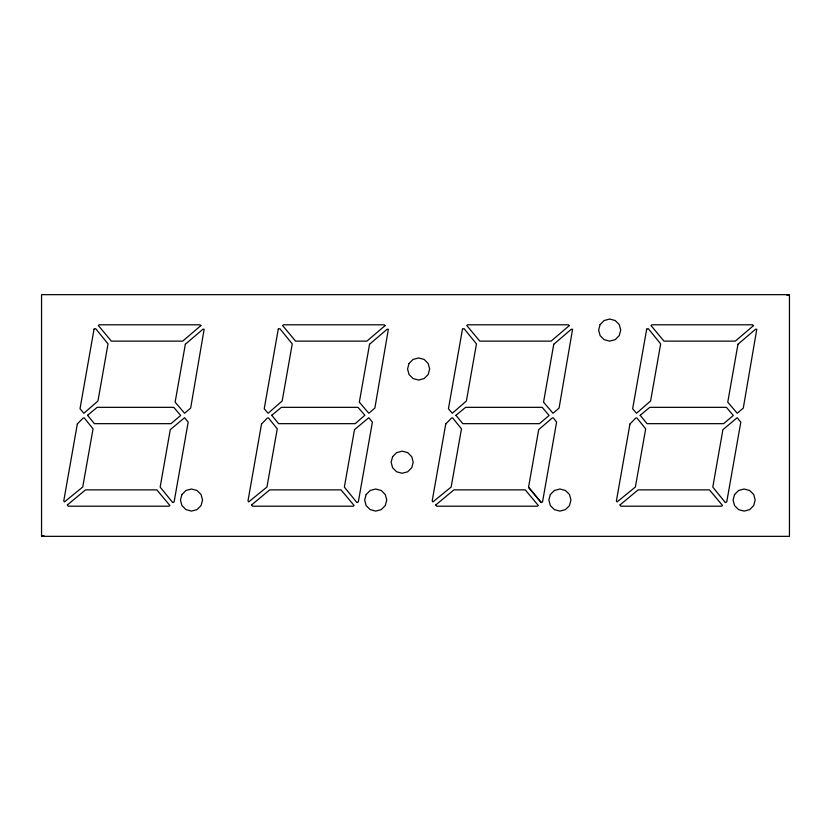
<?xml version="1.0" encoding="UTF-8"?>
<svg xmlns="http://www.w3.org/2000/svg" width="831" height="831" viewBox="0 0 831 831"><rect width="100%" height="100%" fill="white"/><g stroke="black" fill="none" stroke-linecap="round" stroke-linejoin="round"><path stroke-width="1.25" d="M41.55 536.338L789.45 536.338L789.45 294.662L41.55 294.662L41.55 536.338L43.929 535.569M787.071 295.431L789.45 294.662M725.473 502.578L726.751 501.893L740.816 422.127L737.201 417.723L722.918 429.637L712.79 487.091L725.141 502.329M541.261 502.578L542.539 501.893L556.604 422.127L553.332 417.827L552.314 417.931L538.706 429.637L528.578 487.091L541.261 502.578L528.776 487.839M357.05 502.578L358.327 501.893L372.392 422.127L368.777 417.723L354.494 429.637L344.366 487.091L356.717 502.329M172.838 502.578L174.115 501.893L188.18 422.127L184.565 417.723L170.282 429.637L160.154 487.091L172.505 502.319M87.546 415.303L94.391 423.665L170.999 423.665L180.68 415.469L173.783 407.335L97.175 407.335L87.546 415.303M271.758 415.303L278.603 423.665L355.211 423.665L364.882 415.23L357.995 407.335L281.387 407.335L271.758 415.303M455.97 415.303L462.815 423.665L539.423 423.665L549.104 415.469L542.207 407.335L465.599 407.335L455.97 415.303M640.182 415.303L647.027 423.665L723.635 423.665L733.316 415.469L726.419 407.335L649.811 407.335L640.182 415.303M67.373 504.936L68.225 506.204L168.984 506.204L169.877 505.477L156.82 489.875L85.489 489.875L67.373 504.936M200.863 325.617L182.685 341.125L111.354 341.125L98.37 325.523L99.273 324.796L199.949 324.796L200.863 325.617M251.585 504.936L252.437 506.204L353.196 506.204L354.089 505.477L341.032 489.875L269.701 489.875L251.585 504.936M385.075 325.617L366.897 341.125L295.566 341.125L282.582 325.523L283.485 324.796L384.161 324.796L385.075 325.617M435.797 504.936L436.649 506.204L537.408 506.204L538.301 505.477L525.244 489.875L453.913 489.875L435.797 504.936M569.287 325.617L551.109 341.125L479.778 341.125L466.793 325.523L467.697 324.796L568.373 324.796L569.287 325.617M620.009 504.936L620.861 506.204L721.62 506.204L722.513 505.477L709.456 489.875L638.125 489.875L620.009 504.936M753.499 325.617L735.321 341.125L663.99 341.125L651.005 325.523L651.909 324.796L752.585 324.796L753.499 325.617M77.335 423.955L63.769 500.896L64.423 501.934L82.736 487.028L93.051 428.827L84.191 417.868L83.142 418.035L77.335 423.955M94.059 329.097L80.015 408.769L83.879 413.277L97.965 400.989L108.03 343.899L95.669 328.661L94.059 329.097M185.334 344.263L175.123 402.173L184.596 413.267L190.663 408.063L204.146 329.273L202.909 329.232L185.334 344.263M261.547 423.955L247.981 500.896L248.635 501.934L266.948 487.028L277.263 428.827L268.403 417.868L267.353 418.035L261.547 423.955M278.271 329.097L264.227 408.769L268.091 413.277L282.176 400.989L292.242 343.899L279.881 328.661L278.271 329.097M369.546 344.263L359.335 402.173L368.808 413.267L374.874 408.063L388.357 329.273L387.121 329.232L369.546 344.263M445.759 423.955L432.193 500.896L432.847 501.934L451.16 487.028L461.475 428.827L452.615 417.868L451.565 418.035L445.759 423.955M462.483 329.097L448.439 408.769L452.303 413.277L466.388 400.989L476.454 343.899L464.093 328.661L462.483 329.097M553.758 344.263L543.547 402.173L553.02 413.267L559.086 408.063L572.569 329.273L571.333 329.232L553.758 344.263M629.971 423.955L616.405 500.896L617.059 501.934L635.372 487.028L645.687 428.827L636.826 417.868L635.777 418.035L629.971 423.955M646.695 329.097L632.651 408.769L636.515 413.277L650.6 400.989L660.666 343.899L648.305 328.661L646.695 329.097M737.97 344.263L727.759 402.173L737.232 413.267L743.298 408.063L756.781 329.273L755.545 329.232L737.97 344.263M181.927 494.528L180.441 500.054L181.927 505.58L185.967 509.621L191.494 511.107L197.02 509.621L201.071 505.58L202.556 500.054L201.071 494.528L197.02 490.477L191.494 489.002L185.967 490.477L181.927 494.528M366.139 494.528L364.653 500.054L366.139 505.58L370.179 509.621L375.705 511.107L381.232 509.621L385.283 505.58L386.758 500.054L385.283 494.528L381.232 490.477L375.705 489.002L370.179 490.477L366.139 494.528M409.039 363.479L407.554 369.006L409.039 374.532L413.08 378.572L418.606 380.058L424.132 378.572L428.173 374.532L429.658 369.006L428.173 363.479L424.132 359.428L418.606 357.953L413.08 359.428L409.039 363.479M392.596 456.686L391.121 462.213L392.596 467.739L396.647 471.79L402.173 473.265L407.699 471.79L411.74 467.739L413.225 462.213L411.74 456.686L407.699 452.646L402.173 451.16L396.647 452.646L392.596 456.686M550.351 494.528L548.865 500.054L550.351 505.58L554.391 509.621L559.917 511.107L565.444 509.621L569.495 505.58L570.97 500.054L569.495 494.528L565.444 490.477L559.917 489.002L554.391 490.477L550.351 494.528M600.107 324.568L598.621 330.094L600.107 335.62L604.147 339.671L609.674 341.146L615.2 339.671L619.251 335.62L620.726 330.094L619.251 324.568L615.2 320.527L609.674 319.042L604.147 320.527L600.107 324.568M734.562 494.528L733.077 500.054L734.562 505.58L738.603 509.621L744.129 511.107L749.655 509.621L753.707 505.58L755.182 500.054L753.707 494.528L749.655 490.477L744.129 489.002L738.603 490.477L734.562 494.528"/></g></svg>
